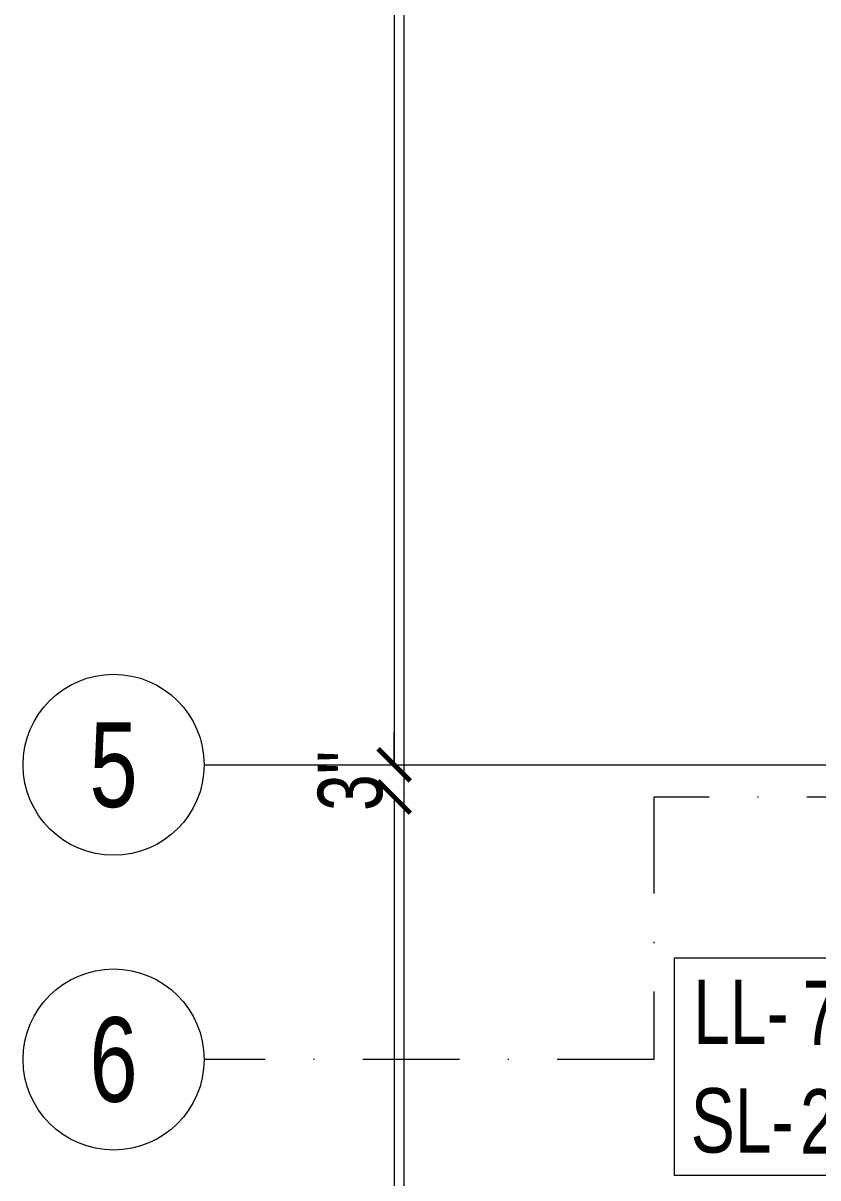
# Model space of a CAD drawing. Header units: inches. Extents: x 3365147 to 3374664, y 1380917 to 1384908.
# Drawn here: x 3370460.9 to 3370534.9, y 1383177.5 to 1383285 of the extents above; entities that cross this region are included whole.
import ezdxf
from ezdxf.enums import TextEntityAlignment as Align

# ---------------------------------------------------------------- set-up
doc = ezdxf.new("R2010")
doc.units = ezdxf.units.IN
doc.header["$LTSCALE"] = 18
doc.header["$MEASUREMENT"] = 0
doc.header["$PDSIZE"] = -1
for name, pattern in [('CENTER', [50.79999999999998, 31.75, -6.349999999999998, 6.349999999999998, -6.349999999999998]), ('CONTINOUS', [0]), ('DASHDOT', [1, 0.5, -0.25, 0, -0.25])]:
    doc.linetypes.add(name, pattern=pattern)
for name, color, linetype, lineweight in [('BC-TEXT_JOINERY', 3, 'Continuous', 15), ('BC-TEXT_JOINERY BORDER', 9, 'Continuous', 9), ('COLUMN-GRID LINE DIM__BC', 3, 'Continuous', 15), ('GRID LINE-00_BC', 9, 'CENTER', 9), ('GRID LINE-TEXT BORDER_BC', 4, 'CONTINOUS', 15), ('GRID LINE-TEXT_BC', 2, 'CONTINOUS', 15), ('SET BACK-DIM_BC', 2, 'Continuous', 9)]:
    doc.layers.add(name, color=color, linetype=linetype, lineweight=lineweight)
doc.styles.add('BC-WALL_DIM', font='swisscl.ttf')
doc.styles.add('DIM_BC', font='swisscl.ttf')
doc.styles.add('WD Room text', font='swisscl.ttf')
doc.dimstyles.new('DIM_BC', dxfattribs={"dimtxt": 4, "dimasz": 2, "dimexe": 4.5, "dimexo": 0, "dimgap": 1, "dimtad": 1, "dimdec": 4, "dimzin": 3, "dimdsep": 46, "dimlunit": 4, "dimtxsty": 'DIM_BC', "dimblk": 'ARCHTICK', "dimcen": 0.0625, "dimdle": 0.25, "dimse1": 1, "dimse2": 1, "dimclrd": 7, "dimclre": 4, "dimclrt": 256, "dimadec": 0, "dimazin": 0, "dimtfac": 0.5, "dimtdec": 4, "dimtix": 1, "dimtofl": 0, "dimtmove": 2, "dimatfit": 2, "dimfxl": 0, "dimfrac": 1, "dimtolj": 1, "dimtzin": 1, "dimlwd": -1, "dimarcsym": 0})
doc.dimstyles.new('WALL DIM-02_BC', dxfattribs={"dimtxt": 4, "dimasz": 2, "dimexe": 4.5, "dimexo": 0, "dimgap": 1, "dimtad": 1, "dimdec": 1, "dimzin": 0, "dimdsep": 46, "dimlunit": 4, "dimtxsty": 'BC-WALL_DIM', "dimblk": 'ARCHTICK', "dimcen": 0.0625, "dimdle": 0.25, "dimse1": 1, "dimse2": 1, "dimclrd": 7, "dimclre": 4, "dimclrt": 256, "dimadec": 0, "dimazin": 0, "dimtfac": 0.5, "dimtdec": 1, "dimtix": 1, "dimtofl": 0, "dimtmove": 2, "dimatfit": 2, "dimfxl": 0, "dimfrac": 1, "dimtolj": 1, "dimtzin": 1, "dimlwd": -1, "dimarcsym": 0})

# ---------------------------------------------------------------- blocks, each defined once
blk = doc.blocks.new('ARCHTICK')
at = {"color": 0, "const_width": 0.15}
blk.add_lwpolyline([(-0.5, -0.5), (0.5, 0.5)], dxfattribs=at)
blk = doc.blocks.new('*D426')
at = {"layer": 'COLUMN-GRID LINE DIM__BC', "color": 7, "transparency": 16777216}
blk.add_line((3370495.464541754, 1383379.118058472), (3370495.464541754, 1383215.719472893), dxfattribs=at)
at = {"layer": 'Defpoints', "color": 0, "transparency": 16777216}
for p in [(3370515.104408641, 1383378.868058472), (3370495.464541754, 1383215.969472893), (3370515.104408641, 1383215.969472893)]:
    blk.add_point(p, dxfattribs=at)
at = {"layer": 'COLUMN-GRID LINE DIM__BC', "color": 7, "transparency": 16777216, "xscale": 3, "yscale": 3, "zscale": 3}
for p, rotation in [((3370495.464541754, 1383378.868058472), 90), ((3370495.464541754, 1383215.969472893), 270)]:
    blk.add_blockref('ARCHTICK', p, dxfattribs=dict(at, rotation=rotation))
at = {"layer": 'COLUMN-GRID LINE DIM__BC', "transparency": 16777216, "insert": (3370491.391802566, 1383297.418765681), "char_height": 6, "attachment_point": 5, "rotation": 90, "style": 'BC-WALL_DIM'}
blk.add_mtext('\\A1;13\'-7"', dxfattribs=at)
blk = doc.blocks.new('_ArchTick')
at = {"color": 0, "linetype": 'ByBlock', "const_width": 0.15}
blk.add_lwpolyline([(-0.5, -0.5), (0.5, 0.5)], dxfattribs=at)
blk = doc.blocks.new('*D427')
at = {"layer": 'COLUMN-GRID LINE DIM__BC', "color": 7, "transparency": 16777216}
for p, q in [((3370495.464541754, 1383215.969472893), (3370495.464541754, 1383218.969472893)), ((3370495.464541754, 1383212.967851786), (3370495.464541754, 1383209.967851786))]:
    blk.add_line(p, q, dxfattribs=at)
at = {"layer": 'Defpoints', "color": 0, "transparency": 16777216}
for p in [(3370525.697928988, 1383215.969472893), (3370495.464541754, 1383212.967851786), (3370525.697928989, 1383212.967851786)]:
    blk.add_point(p, dxfattribs=at)
at = {"layer": 'COLUMN-GRID LINE DIM__BC', "color": 7, "transparency": 16777216, "xscale": 3, "yscale": 3, "zscale": 3}
for p, rotation in [((3370495.464541754, 1383215.969472893), 270), ((3370495.464541754, 1383212.967851786), 90)]:
    blk.add_blockref('ARCHTICK', p, dxfattribs=dict(at, rotation=rotation))
at = {"layer": 'COLUMN-GRID LINE DIM__BC', "transparency": 16777216, "insert": (3370491.391802566, 1383214.468662338), "char_height": 6, "attachment_point": 5, "rotation": 90, "style": 'BC-WALL_DIM'}
blk.add_mtext('\\A1;3"', dxfattribs=at)
blk = doc.blocks.new('*D428')
at = {"layer": 'COLUMN-GRID LINE DIM__BC', "color": 7, "transparency": 16777216}
blk.add_line((3370495.46454176, 1383213.217851786), (3370495.46454176, 1383047.554265542), dxfattribs=at)
at = {"layer": 'Defpoints', "color": 0, "transparency": 16777216}
for p in [(3370525.697928989, 1383212.967851786), (3370495.46454176, 1383047.804265542), (3370525.697928988, 1383047.804265542)]:
    blk.add_point(p, dxfattribs=at)
at = {"layer": 'COLUMN-GRID LINE DIM__BC', "color": 7, "transparency": 16777216, "xscale": 3, "yscale": 3, "zscale": 3}
for p, rotation in [((3370495.46454176, 1383212.967851786), 90), ((3370495.46454176, 1383047.804265542), 270)]:
    blk.add_blockref('ARCHTICK', p, dxfattribs=dict(at, rotation=rotation))
at = {"layer": 'COLUMN-GRID LINE DIM__BC', "transparency": 16777216, "insert": (3370491.391802572, 1383130.386058663), "char_height": 6, "attachment_point": 5, "rotation": 90, "style": 'BC-WALL_DIM'}
blk.add_mtext('\\A1;13\'-9"', dxfattribs=at)
blk = doc.blocks.new('*U466')
at = {"linetype": 'CENTER', "ltscale": 0.1}
blk.add_line((1.110223024625157e-16, 0), (10.51656835569302, 0), dxfattribs=at)
at = {"layer": 'GRID LINE-TEXT BORDER_BC'}
blk.add_circle((-0.2141686873997627, 0), 0.2141686873997422, dxfattribs=at)
at = {"layer": 'GRID LINE-TEXT_BC', "style": 'DIM_BC'}
blk.add_attdef('AA', text='', height=0.2, dxfattribs=at).set_placement((-0.2141686873997627, 0), align=Align.MIDDLE_CENTER)
blk = doc.blocks.new('*U728')
at = {"layer": 'BC-TEXT_JOINERY BORDER', "transparency": 33554687}
blk.add_lwpolyline([(-12.19528178242035, 10.13564875492011), (12.19528178244946, 10.13564875492011), (12.19528178244946, -10.13564875490556), (-12.19528178242035, -10.13564875490556)], close=True, dxfattribs=at)
blk.add_lwpolyline([(12.19528178244946, 10.13564875492011), (41.72929020215088, 10.13564875499651), (12.19528177706525, 8.135648755909642)], dxfattribs=at)
at = {"layer": 'BC-TEXT_JOINERY', "transparency": 33554687, "style": 'WD Room text'}
for s, p in [('LL-', (-10.45496520161396, 2.112057667123736)), ('SL-', (-10.67908053580322, -8.005897771930904))]:
    blk.add_text(s, height=6, dxfattribs=at).set_placement(p)
for tag, p in [('LIN', (-0.2730198525680976, 0.2129750983163969)), ('SILL', (-0.4971351867573617, -9.904980340738243))]:
    blk.add_attdef(tag, text='', height=6, dxfattribs=at).set_placement(p, align=Align.BOTTOM_LEFT)
blk = doc.blocks.new('*D850')
at = {"layer": 'Defpoints', "color": 0, "ltscale": 0.5, "transparency": 16777216}
for p in [(3370496.407898217, 1383597.844473198), (3370572.584747624, 1383597.844473198), (3370572.568273609, 1383043.286026273)]:
    blk.add_point(p, dxfattribs=at)
at = {"layer": 'SET BACK-DIM_BC', "color": 7, "ltscale": 0.5, "transparency": 16777216}
blk.add_line((3370496.407898217, 1383043.036026273), (3370496.407898217, 1383598.094473198), dxfattribs=at)
at = {"layer": 'SET BACK-DIM_BC', "color": 7, "ltscale": 0.5, "transparency": 16777216, "xscale": 2, "yscale": 2, "zscale": 2}
for p, rotation in [((3370496.407898217, 1383597.844473198), 90), ((3370496.407898217, 1383043.286026273), 270)]:
    blk.add_blockref('ARCHTICK', p, dxfattribs=dict(at, rotation=rotation))
at = {"layer": 'SET BACK-DIM_BC', "ltscale": 0.5, "transparency": 16777216, "insert": (3370492.847282228, 1383320.565249734), "char_height": 5, "attachment_point": 5, "rotation": 90, "style": 'DIM_BC'}
blk.add_mtext('\\A1;46\'-2{\\H0.5x;\\S1#2;}"', dxfattribs=at)

msp = doc.modelspace()

# ---------------------------------------------------------------- linework, layer by layer
at = {"layer": 'GRID LINE-00_BC', "linetype": 'DASHDOT'}
msp.add_lwpolyline([(3370904.908247596, 1383212.967851786), (3370519.644839515, 1383212.967851786), (3370519.644839515, 1383188.525202239), (3370477.757983065, 1383188.525202239)], dxfattribs=at)
at = {"layer": 'GRID LINE-TEXT BORDER_BC'}
msp.add_circle((3370469.327756986, 1383188.525202239), 8.431838086604024, dxfattribs=at)

# ---------------------------------------------------------------- block references
at = {"layer": 'BC-TEXT_JOINERY', "transparency": 33554687}
ref = msp.add_blockref('*U728', (3370533.777886528, 1383187.860648075), dxfattribs=at)
ref.add_attrib('LINTEL', '7\'0"', dxfattribs={"height": 6, "style": 'WD Room text'}).set_placement((3370533.504866675, 1383188.073623173), align=Align.BOTTOM_LEFT)
ref.add_attrib('SILL', '2\'6"', dxfattribs={"height": 6, "style": 'WD Room text'}).set_placement((3370533.280751341, 1383177.955667734), align=Align.BOTTOM_LEFT)
at = {"layer": 'GRID LINE-00_BC', "xscale": 39.37007874015748, "yscale": 39.37007874015748, "zscale": 39.37007874015748}
msp.add_blockref('*U466', (3370477.759595073, 1383215.969472892), dxfattribs=at).add_auto_attribs({'AA': '5'})

# ---------------------------------------------------------------- texts
at = {"layer": 'GRID LINE-TEXT_BC', "style": 'DIM_BC'}
msp.add_attdef('6', text='1', height=7.874015748031496, dxfattribs=at).set_placement((3370469.327756986, 1383188.525202239), align=Align.MIDDLE_CENTER)

# ---------------------------------------------------------------- dimensions: what is measured, and where the dimension line sits
at = {"layer": 'COLUMN-GRID LINE DIM__BC', "transparency": 33554687}
for base, p1, p2, picture, middle in [((3370495.464541754, 1383215.969472893), (3370515.104408639, 1383378.868058472), (3370515.104408639, 1383215.969472892), '*D426', (3370491.391802566, 1383297.418765681)), ((3370495.464541754, 1383212.967851786), (3370525.697928987, 1383215.969472892), (3370525.697928987, 1383212.967851786), '*D427', (3370491.391802566, 1383214.468662338)), ((3370495.46454176, 1383047.804265542), (3370525.697928987, 1383212.967851786), (3370525.697928987, 1383047.804265541), '*D428', (3370491.391802572, 1383130.386058663))]:
    dim = msp.add_linear_dim(base=base, p1=p1, p2=p2, angle=90, dimstyle='WALL DIM-02_BC', override={"dimtxt": 6, "dimasz": 3, "dimpost": '\\X', "dimfxl": 72, "dimfxlon": 1, "dimarcsym": 1}, dxfattribs=at)
    dim.commit()
    dim.dimension.update_dxf_attribs({"geometry": picture, "text_midpoint": middle})
at = {"layer": 'SET BACK-DIM_BC', "ltscale": 0.5}
dim = msp.add_linear_dim(base=(3370496.407898217, 1383597.844473198), p1=(3370572.568273607, 1383043.286026273), p2=(3370572.584747622, 1383597.844473197), angle=90, dimstyle='DIM_BC', override={"dimtxt": 5, "dimdec": 1, "dimpost": '\\X'}, dxfattribs=at)
dim.commit()
dim.dimension.update_dxf_attribs({"geometry": '*D850', "text_midpoint": (3370492.847282228, 1383320.565249734)})

doc.saveas('drawing.dxf')
